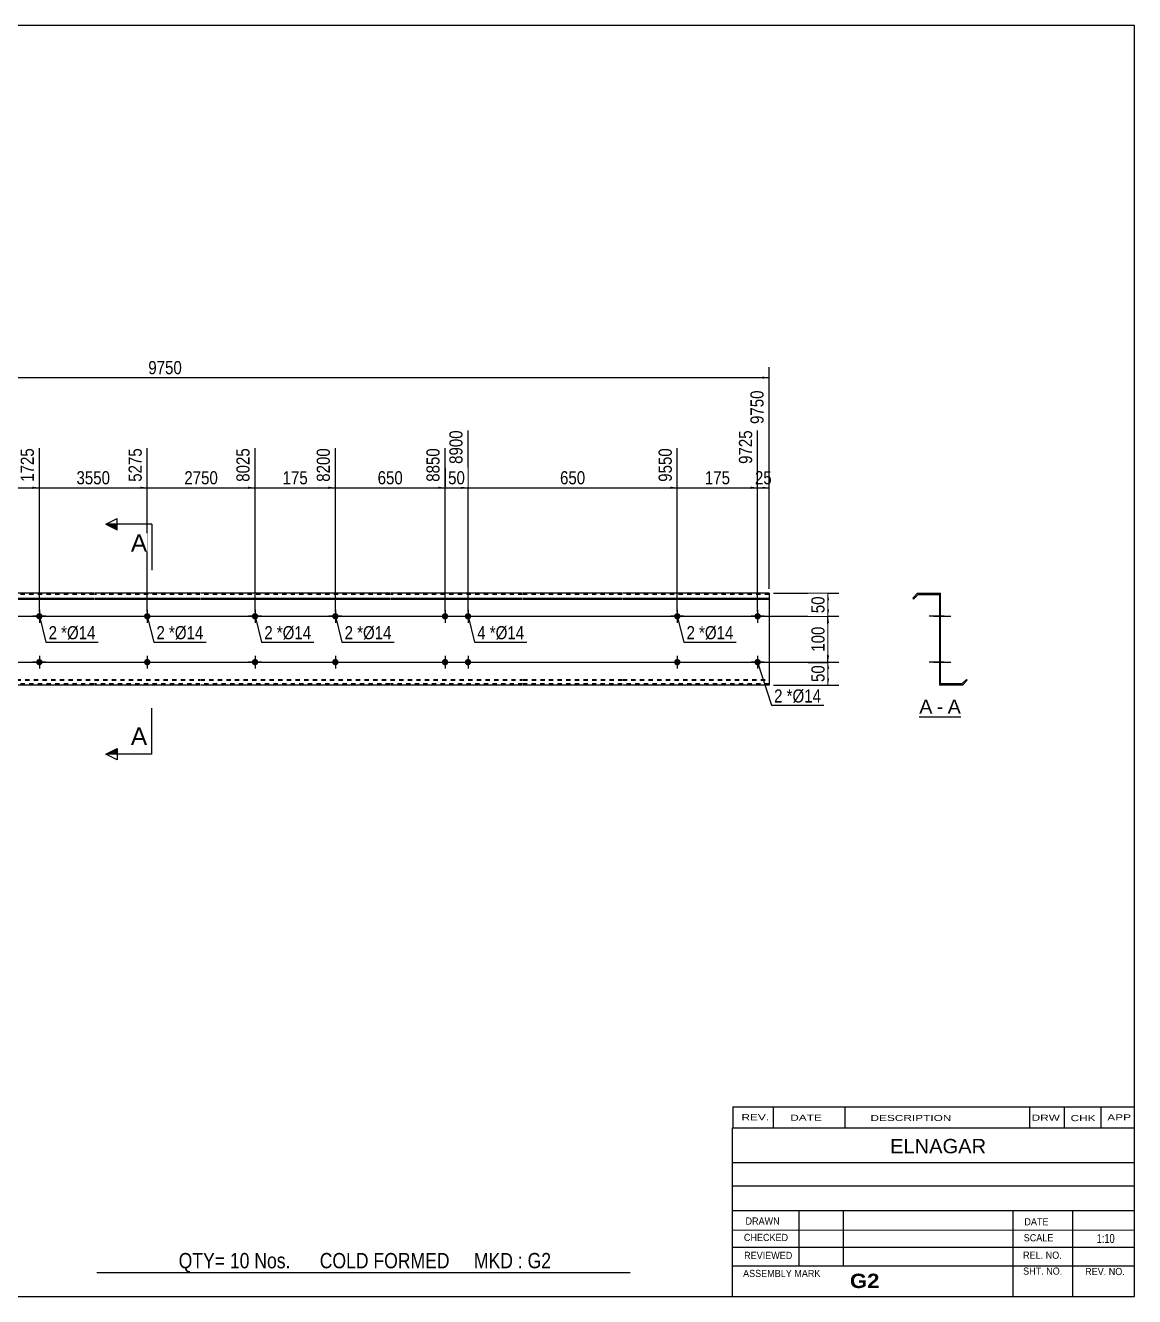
# Model space of a CAD drawing. Header units: millimetres. Extents: x -60 to 343, y -143 to 134.
# Drawn here: x 101.2 to 342.8, y -143.2 to 133.8 of the extents above; entities that cross this region are included whole.
import ezdxf

# ---------------------------------------------------------------- set-up
doc = ezdxf.new("R2010")
doc.units = ezdxf.units.MM
doc.linetypes.add('DXK_LINE_DOT1', pattern=[1.8814, 0.9407, -0.9407])
doc.styles.add('Arial', font='ARIAL.TTF', dxfattribs={"height": 0.2})
doc.styles.add('Arial Bold', font='ARIALBD.TTF', dxfattribs={"height": 0.2})
doc.styles.add('Arial Narrow', font='ARIALN.TTF', dxfattribs={"height": 0.2})

# ---------------------------------------------------------------- blocks, each defined once
blk = doc.blocks.new('Unknown-629087446-1822')
at = {"color": 5, "linetype": 'Continuous'}
for p, q in [((342.8, 133.75), (-57.2, 133.75)), ((-57.2, 133.75), (-57.2, -143.25)), ((342.8, -143.25), (342.8, 133.75)), ((-57.2, -143.25), (342.8, -143.25))]:
    blk.add_line(p, q, dxfattribs=at)
at = {"color": 174, "linetype": 'Continuous', "style": 'Arial'}
blk.add_text('Tekla structures', height=1.9102, rotation=90, dxfattribs=at).set_placement((-57.7, -142.75))
blk = doc.blocks.new('Unknown-629087446-12 - 1239')
at = {"color": 7, "linetype": 'Continuous'}
blk.add_line((295.9, -16.95), (304.93, -16.95), dxfattribs=at)
at = {"color": 0, "linetype": 'Continuous'}
blk.add_wipeout([(298.74, -16.2), (298.74, -13), (295.9, -13), (295.9, -16.2)], dxfattribs=at)
blk.add_wipeout([(301.13, -16.2), (301.13, -13), (299.7, -13), (299.7, -16.2)], dxfattribs=at)
at = {"color": 96, "linetype": 'Continuous', "style": 'Arial'}
blk.add_text('A', height=3.06, dxfattribs=at).set_placement((295.9, -16.2))
at = {"color": 0, "linetype": 'Continuous'}
blk.add_wipeout([(304.93, -16.2), (304.93, -13), (302.09, -13), (302.09, -16.2)], dxfattribs=at)
at = {"color": 96, "linetype": 'Continuous', "style": 'Arial'}
for s, p in [('A', (302.09, -16.2)), ('-', (299.7, -16.2))]:
    blk.add_text(s, height=3.06, dxfattribs=at).set_placement(p)
blk = doc.blocks.new('Part-629087446-1218 - 1203')
at = {"color": 2, "linetype": 'Continuous'}
for p, q in [((0, 10), (0, -10)), ((31.9, 10), (0, 10)), ((0, 8.94), (31.9, 8.94)), ((0, 8.76), (31.9, 8.76)), ((74.69, 10), (32, 10)), ((32, 8.94), (74.69, 8.94)), ((32, 8.76), (74.69, 8.76)), ((116.09, 10), (74.79, 10)), ((74.79, 8.94), (116.09, 8.94)), ((74.79, 8.76), (116.09, 8.76)), ((139.19, 10), (116.19, 10)), ((116.19, 8.94), (139.19, 8.94)), ((116.19, 8.76), (139.19, 8.76)), ((180.58, 10), (139.29, 10)), ((139.29, 8.94), (180.58, 8.94)), ((139.29, 8.76), (180.58, 8.76)), ((209.48, 10), (180.68, 10)), ((180.68, 8.94), (209.48, 8.94)), ((180.68, 8.76), (209.48, 8.76)), ((231.18, 10), (209.58, 10)), ((209.58, 8.94), (231.18, 8.94)), ((209.58, 8.76), (231.18, 8.76)), ((263.17, 10), (231.28, 10)), ((231.28, 8.94), (263.17, 8.94)), ((231.28, 8.76), (263.17, 8.76)), ((263.17, 10), (263.17, -10)), ((31.9, -10), (0, -10)), ((74.69, -10), (32, -10)), ((116.09, -10), (74.79, -10)), ((139.19, -10), (116.19, -10)), ((180.58, -10), (139.29, -10)), ((209.48, -10), (180.68, -10)), ((231.18, -10), (209.58, -10)), ((263.17, -10), (231.28, -10))]:
    blk.add_line(p, q, dxfattribs=at)
at = {"color": 7, "linetype": 'DXK_LINE_DOT1'}
for p, q in [((31.9, 9.75), (0, 9.75)), ((74.69, 9.75), (32, 9.75)), ((116.09, 9.75), (74.79, 9.75)), ((139.19, 9.75), (116.19, 9.75)), ((180.58, 9.75), (139.29, 9.75)), ((209.48, 9.75), (180.68, 9.75)), ((231.18, 9.75), (209.58, 9.75)), ((263.17, 9.75), (231.28, 9.75)), ((0, -8.76), (31.9, -8.76)), ((0, -8.94), (31.9, -8.94)), ((31.9, -9.75), (0, -9.75)), ((32, -8.76), (74.69, -8.76)), ((32, -8.94), (74.69, -8.94)), ((74.69, -9.75), (32, -9.75)), ((74.79, -8.76), (116.09, -8.76)), ((74.79, -8.94), (116.09, -8.94)), ((116.09, -9.75), (74.79, -9.75)), ((116.19, -8.76), (139.19, -8.76)), ((116.19, -8.94), (139.19, -8.94)), ((139.19, -9.75), (116.19, -9.75)), ((139.29, -8.76), (180.58, -8.76)), ((139.29, -8.94), (180.58, -8.94)), ((180.58, -9.75), (139.29, -9.75)), ((180.68, -8.76), (209.48, -8.76)), ((180.68, -8.94), (209.48, -8.94)), ((209.48, -9.75), (180.68, -9.75)), ((209.58, -8.76), (231.18, -8.76)), ((209.58, -8.94), (231.18, -8.94)), ((231.18, -9.75), (209.58, -9.75)), ((231.28, -8.76), (263.17, -8.76)), ((231.28, -8.94), (263.17, -8.94)), ((263.17, -9.75), (231.28, -9.75))]:
    blk.add_line(p, q, dxfattribs=at)
blk = doc.blocks.new('Bolt-629087446-1225 - 1203')
at = {"linetype": 'Continuous'}
for points in [[(104.89, 5, -1), (103.49, 5, -1)], [(104.89, -5, -1), (103.49, -5, -1)]]:
    blk.add_hatch(color=3, dxfattribs=at).paths.add_polyline_path(points)
at = {"color": 3, "linetype": 'Continuous'}
for p, q in [((104.19, 6.4), (104.19, 3.6)), ((105.59, 5), (102.79, 5)), ((105.59, -5), (102.79, -5)), ((104.19, -3.6), (104.19, -6.4))]:
    blk.add_line(p, q, dxfattribs=at)
blk = doc.blocks.new('Bolt-629087446-1226 - 1203')
at = {"linetype": 'Continuous'}
for points in [[(193.28, 5, -1), (191.88, 5, -1)], [(198.28, 5, -1), (196.88, 5, -1)], [(193.28, -5, -1), (191.88, -5, -1)], [(198.28, -5, -1), (196.88, -5, -1)]]:
    blk.add_hatch(color=3, dxfattribs=at).paths.add_polyline_path(points)
at = {"color": 3, "linetype": 'Continuous'}
for p, q in [((192.58, 6.4), (192.58, 3.6)), ((197.58, 6.4), (197.58, 3.6)), ((191.18, 5), (193.98, 5)), ((196.18, 5), (198.98, 5)), ((191.18, -5), (193.98, -5)), ((192.58, -3.6), (192.58, -6.4)), ((196.18, -5), (198.98, -5)), ((197.58, -3.6), (197.58, -6.4))]:
    blk.add_line(p, q, dxfattribs=at)
blk = doc.blocks.new('Bolt-629087446-1227 - 1203')
at = {"linetype": 'Continuous'}
blk.add_hatch(color=3, dxfattribs=at).paths.add_polyline_path([(169.38, -5, -1), (167.98, -5, -1)])
at = {"color": 3, "linetype": 'Continuous'}
for p, q in [((167.28, -5), (170.08, -5)), ((168.68, -3.6), (168.68, -6.4))]:
    blk.add_line(p, q, dxfattribs=at)
blk = doc.blocks.new('Bolt-629087446-1228 - 1203')
at = {"linetype": 'Continuous'}
blk.add_hatch(color=3, dxfattribs=at).paths.add_polyline_path([(243.87, -5, -1), (242.47, -5, -1)])
at = {"color": 3, "linetype": 'Continuous'}
for p, q in [((241.77, -5), (244.57, -5)), ((243.17, -3.6), (243.17, -6.4))]:
    blk.add_line(p, q, dxfattribs=at)
blk = doc.blocks.new('Bolt-629087446-1229 - 1203')
at = {"linetype": 'Continuous'}
blk.add_hatch(color=3, dxfattribs=at).paths.add_polyline_path([(243.87, 5, -1), (242.47, 5, -1)])
at = {"color": 3, "linetype": 'Continuous'}
for p, q in [((243.17, 6.4), (243.17, 3.6)), ((244.57, 5), (241.77, 5))]:
    blk.add_line(p, q, dxfattribs=at)
blk = doc.blocks.new('Bolt-629087446-1230 - 1203')
at = {"linetype": 'Continuous'}
blk.add_hatch(color=3, dxfattribs=at).paths.add_polyline_path([(169.38, 5, -1), (167.98, 5, -1)])
at = {"color": 3, "linetype": 'Continuous'}
for p, q in [((168.68, 6.4), (168.68, 3.6)), ((170.08, 5), (167.28, 5))]:
    blk.add_line(p, q, dxfattribs=at)
blk = doc.blocks.new('Bolt-629087446-1231 - 1203')
at = {"linetype": 'Continuous'}
for points in [[(151.88, 5, -1), (150.48, 5, -1)], [(151.88, -5, -1), (150.48, -5, -1)]]:
    blk.add_hatch(color=3, dxfattribs=at).paths.add_polyline_path(points)
at = {"color": 3, "linetype": 'Continuous'}
for p, q in [((151.18, 6.4), (151.18, 3.6)), ((152.58, 5), (149.78, 5)), ((152.58, -5), (149.78, -5)), ((151.18, -3.6), (151.18, -6.4))]:
    blk.add_line(p, q, dxfattribs=at)
blk = doc.blocks.new('Bolt-629087446-1232 - 1203')
at = {"linetype": 'Continuous'}
for points in [[(261.37, 5, -1), (259.97, 5, -1)], [(261.37, -5, -1), (259.97, -5, -1)]]:
    blk.add_hatch(color=3, dxfattribs=at).paths.add_polyline_path(points)
at = {"color": 3, "linetype": 'Continuous'}
for p, q in [((260.67, 6.4), (260.67, 3.6)), ((262.07, 5), (259.27, 5)), ((262.07, -5), (259.27, -5)), ((260.67, -3.6), (260.67, -6.4))]:
    blk.add_line(p, q, dxfattribs=at)
blk = doc.blocks.new('Bolt-629087446-1233 - 1203')
at = {"linetype": 'Continuous'}
for points in [[(128.39, 5, -1), (126.99, 5, -1)], [(128.39, -5, -1), (126.99, -5, -1)]]:
    blk.add_hatch(color=3, dxfattribs=at).paths.add_polyline_path(points)
at = {"color": 3, "linetype": 'Continuous'}
for p, q in [((127.69, 6.4), (127.69, 3.6)), ((126.29, 5), (129.09, 5)), ((126.29, -5), (129.09, -5)), ((127.69, -3.6), (127.69, -6.4))]:
    blk.add_line(p, q, dxfattribs=at)
blk = doc.blocks.new('Part-629087446-1241 - 1239')
at = {"color": 2, "linetype": 'Continuous'}
for p, q in [((295.54, 10), (294.48, 8.94)), ((294.48, 8.94), (294.66, 8.76)), ((294.66, 8.76), (295.64, 9.75)), ((295.54, 10), (300.54, 10)), ((295.64, 9.75), (300.29, 9.75)), ((300.29, 9.75), (300.29, -10)), ((300.54, -9.75), (300.54, 10)), ((305.29, -10), (300.29, -10)), ((305.19, -9.75), (300.54, -9.75)), ((306.17, -8.76), (305.19, -9.75)), ((305.29, -10), (306.35, -8.94)), ((306.35, -8.94), (306.17, -8.76))]:
    blk.add_line(p, q, dxfattribs=at)
blk = doc.blocks.new('Bolt-629087446-1242 - 1239')
at = {"linetype": 'Continuous'}
for points in [[(300.54, 4.3), (300.54, 5.7), (300.29, 5.7), (300.29, 4.3)], [(300.54, 4.3), (300.54, 5.7), (300.29, 5.7), (300.29, 4.3)], [(300.54, -5.7), (300.54, -4.3), (300.29, -4.3), (300.29, -5.7)], [(300.54, -5.7), (300.54, -4.3), (300.29, -4.3), (300.29, -5.7)]]:
    blk.add_hatch(color=3, dxfattribs=at).paths.add_polyline_path(points)
at = {"color": 3, "linetype": 'Continuous'}
for p, q in [((300.29, 5.7), (300.54, 5.7)), ((300.29, 5.7), (300.54, 5.7)), ((298.99, 5), (302.79, 5)), ((298.99, 5), (302.79, 5)), ((300.29, 4.3), (300.54, 4.3)), ((300.29, 4.3), (300.54, 4.3)), ((298.99, -5), (302.79, -5)), ((298.99, -5), (302.79, -5)), ((300.29, -4.3), (300.54, -4.3)), ((300.29, -4.3), (300.54, -4.3)), ((300.29, -5.7), (300.54, -5.7)), ((300.29, -5.7), (300.54, -5.7))]:
    blk.add_line(p, q, dxfattribs=at)
blk = doc.blocks.new('Bolt-629087446-1243 - 1239')
at = {"linetype": 'Continuous'}
blk.add_hatch(color=3, dxfattribs=at).paths.add_polyline_path([(300.54, 4.3), (300.54, 5.7), (300.29, 5.7), (300.29, 4.3)])
at = {"color": 3, "linetype": 'Continuous'}
for p, q in [((300.54, 5.7), (300.29, 5.7)), ((301.34, 5), (298.04, 5)), ((300.54, 4.3), (300.29, 4.3))]:
    blk.add_line(p, q, dxfattribs=at)
blk = doc.blocks.new('Bolt-629087446-1244 - 1239')
at = {"linetype": 'Continuous'}
blk.add_hatch(color=3, dxfattribs=at).paths.add_polyline_path([(300.54, 4.3), (300.54, 5.7), (300.29, 5.7), (300.29, 4.3)])
at = {"color": 3, "linetype": 'Continuous'}
for p, q in [((300.54, 5.7), (300.29, 5.7)), ((301.34, 5), (298.04, 5)), ((300.54, 4.3), (300.29, 4.3))]:
    blk.add_line(p, q, dxfattribs=at)
blk = doc.blocks.new('Bolt-629087446-1245 - 1239')
at = {"linetype": 'Continuous'}
blk.add_hatch(color=3, dxfattribs=at).paths.add_polyline_path([(300.54, -5.7), (300.54, -4.3), (300.29, -4.3), (300.29, -5.7)])
at = {"color": 3, "linetype": 'Continuous'}
for p, q in [((299.37, -5), (302.67, -5)), ((300.29, -4.3), (300.54, -4.3)), ((300.29, -5.7), (300.54, -5.7))]:
    blk.add_line(p, q, dxfattribs=at)
blk = doc.blocks.new('Bolt-629087446-1246 - 1239')
at = {"linetype": 'Continuous'}
blk.add_hatch(color=3, dxfattribs=at).paths.add_polyline_path([(300.54, -5.7), (300.54, -4.3), (300.29, -4.3), (300.29, -5.7)])
at = {"color": 3, "linetype": 'Continuous'}
for p, q in [((299.37, -5), (302.67, -5)), ((300.29, -4.3), (300.54, -4.3)), ((300.29, -5.7), (300.54, -5.7))]:
    blk.add_line(p, q, dxfattribs=at)
blk = doc.blocks.new('Bolt-629087446-1247 - 1239')
at = {"linetype": 'Continuous'}
for points in [[(300.54, 4.3), (300.54, 5.7), (300.29, 5.7), (300.29, 4.3)], [(300.54, -5.7), (300.54, -4.3), (300.29, -4.3), (300.29, -5.7)]]:
    blk.add_hatch(color=3, dxfattribs=at).paths.add_polyline_path(points)
at = {"color": 3, "linetype": 'Continuous'}
for p, q in [((300.54, 5.7), (300.29, 5.7)), ((301.34, 5), (298.04, 5)), ((300.54, 4.3), (300.29, 4.3)), ((301.34, -5), (298.04, -5)), ((300.54, -4.3), (300.29, -4.3)), ((300.54, -5.7), (300.29, -5.7))]:
    blk.add_line(p, q, dxfattribs=at)
blk = doc.blocks.new('Bolt-629087446-1248 - 1239')
at = {"linetype": 'Continuous'}
for points in [[(300.54, 4.3), (300.54, 5.7), (300.29, 5.7), (300.29, 4.3)], [(300.54, -5.7), (300.54, -4.3), (300.29, -4.3), (300.29, -5.7)]]:
    blk.add_hatch(color=3, dxfattribs=at).paths.add_polyline_path(points)
at = {"color": 3, "linetype": 'Continuous'}
for p, q in [((300.54, 5.7), (300.29, 5.7)), ((301.34, 5), (298.04, 5)), ((300.54, 4.3), (300.29, 4.3)), ((301.34, -5), (298.04, -5)), ((300.54, -4.3), (300.29, -4.3)), ((300.54, -5.7), (300.29, -5.7))]:
    blk.add_line(p, q, dxfattribs=at)
blk = doc.blocks.new('Bolt-629087446-1249 - 1239')
at = {"linetype": 'Continuous'}
for points in [[(300.54, 4.3), (300.54, 5.7), (300.29, 5.7), (300.29, 4.3)], [(300.54, 4.3), (300.54, 5.7), (300.29, 5.7), (300.29, 4.3)], [(300.54, -5.7), (300.54, -4.3), (300.29, -4.3), (300.29, -5.7)], [(300.54, -5.7), (300.54, -4.3), (300.29, -4.3), (300.29, -5.7)]]:
    blk.add_hatch(color=3, dxfattribs=at).paths.add_polyline_path(points)
at = {"color": 3, "linetype": 'Continuous'}
for p, q in [((300.29, 5.7), (300.54, 5.7)), ((300.29, 5.7), (300.54, 5.7)), ((298.99, 5), (302.79, 5)), ((298.99, 5), (302.79, 5)), ((300.29, 4.3), (300.54, 4.3)), ((300.29, 4.3), (300.54, 4.3)), ((298.99, -5), (302.79, -5)), ((298.99, -5), (302.79, -5)), ((300.29, -4.3), (300.54, -4.3)), ((300.29, -4.3), (300.54, -4.3)), ((300.29, -5.7), (300.54, -5.7)), ((300.29, -5.7), (300.54, -5.7))]:
    blk.add_line(p, q, dxfattribs=at)
blk = doc.blocks.new('Bolt-629087446-1250 - 1239')
at = {"linetype": 'Continuous'}
blk.add_hatch(color=3, dxfattribs=at).paths.add_polyline_path([(300.54, -5.7), (300.54, -4.3), (300.29, -4.3), (300.29, -5.7)])
at = {"color": 3, "linetype": 'Continuous'}
for p, q in [((299.34, -5), (302.64, -5)), ((300.29, -4.3), (300.54, -4.3)), ((300.29, -5.7), (300.54, -5.7))]:
    blk.add_line(p, q, dxfattribs=at)
blk = doc.blocks.new('Bolt-629087446-1251 - 1239')
at = {"linetype": 'Continuous'}
blk.add_hatch(color=3, dxfattribs=at).paths.add_polyline_path([(300.54, -5.7), (300.54, -4.3), (300.29, -4.3), (300.29, -5.7)])
at = {"color": 3, "linetype": 'Continuous'}
for p, q in [((299.34, -5), (302.64, -5)), ((300.29, -4.3), (300.54, -4.3)), ((300.29, -5.7), (300.54, -5.7))]:
    blk.add_line(p, q, dxfattribs=at)
blk = doc.blocks.new('Bolt-629087446-1252 - 1239')
at = {"linetype": 'Continuous'}
blk.add_hatch(color=3, dxfattribs=at).paths.add_polyline_path([(300.54, 4.3), (300.54, 5.7), (300.29, 5.7), (300.29, 4.3)])
at = {"color": 3, "linetype": 'Continuous'}
for p, q in [((300.54, 5.7), (300.29, 5.7)), ((301.34, 5), (298.04, 5)), ((300.54, 4.3), (300.29, 4.3))]:
    blk.add_line(p, q, dxfattribs=at)
blk = doc.blocks.new('Bolt-629087446-1253 - 1239')
at = {"linetype": 'Continuous'}
blk.add_hatch(color=3, dxfattribs=at).paths.add_polyline_path([(300.54, 4.3), (300.54, 5.7), (300.29, 5.7), (300.29, 4.3)])
at = {"color": 3, "linetype": 'Continuous'}
for p, q in [((300.54, 5.7), (300.29, 5.7)), ((301.34, 5), (298.04, 5)), ((300.54, 4.3), (300.29, 4.3))]:
    blk.add_line(p, q, dxfattribs=at)
blk = doc.blocks.new('Bolt-629087446-1254 - 1239')
at = {"linetype": 'Continuous'}
for points in [[(300.54, 4.3), (300.54, 5.7), (300.29, 5.7), (300.29, 4.3)], [(300.54, -5.7), (300.54, -4.3), (300.29, -4.3), (300.29, -5.7)]]:
    blk.add_hatch(color=3, dxfattribs=at).paths.add_polyline_path(points)
at = {"color": 3, "linetype": 'Continuous'}
for p, q in [((300.54, 5.7), (300.29, 5.7)), ((301.34, 5), (298.04, 5)), ((300.54, 4.3), (300.29, 4.3)), ((301.34, -5), (298.04, -5)), ((300.54, -4.3), (300.29, -4.3)), ((300.54, -5.7), (300.29, -5.7))]:
    blk.add_line(p, q, dxfattribs=at)
blk = doc.blocks.new('Bolt-629087446-1255 - 1239')
at = {"linetype": 'Continuous'}
for points in [[(300.54, 4.3), (300.54, 5.7), (300.29, 5.7), (300.29, 4.3)], [(300.54, -5.7), (300.54, -4.3), (300.29, -4.3), (300.29, -5.7)]]:
    blk.add_hatch(color=3, dxfattribs=at).paths.add_polyline_path(points)
at = {"color": 3, "linetype": 'Continuous'}
for p, q in [((300.54, 5.7), (300.29, 5.7)), ((301.34, 5), (298.04, 5)), ((300.54, 4.3), (300.29, 4.3)), ((301.34, -5), (298.04, -5)), ((300.54, -4.3), (300.29, -4.3)), ((300.54, -5.7), (300.29, -5.7))]:
    blk.add_line(p, q, dxfattribs=at)
blk = doc.blocks.new('Bolt-629087446-1256 - 1239')
at = {"linetype": 'Continuous'}
for points in [[(300.54, 4.3), (300.54, 5.7), (300.29, 5.7), (300.29, 4.3)], [(300.54, -5.7), (300.54, -4.3), (300.29, -4.3), (300.29, -5.7)]]:
    blk.add_hatch(color=3, dxfattribs=at).paths.add_polyline_path(points)
at = {"color": 3, "linetype": 'Continuous'}
for p, q in [((300.29, 5.7), (300.54, 5.7)), ((300.29, 5), (302.54, 5)), ((300.29, 4.3), (300.54, 4.3)), ((300.29, -4.3), (300.54, -4.3)), ((300.29, -5), (302.54, -5)), ((300.29, -5.7), (300.54, -5.7))]:
    blk.add_line(p, q, dxfattribs=at)
blk = doc.blocks.new('StraightDimension-629087446-1279 - 1203')
at = {"linetype": 'Continuous'}
blk.add_hatch(color=7, dxfattribs=at).paths.add_polyline_path([(167.18, 33.25), (168.68, 33), (167.18, 32.75)])
at = {"color": 7, "linetype": 'Continuous'}
for p, q in [((151.18, 6), (151.18, 41.61)), ((168.68, 6), (168.68, 41.61)), ((151.18, 33), (168.68, 33))]:
    blk.add_line(p, q, dxfattribs=at)
at = {"color": 0}
blk.add_wipeout([(163.28, 33.15), (163.28, 37.35), (156.59, 37.35), (156.59, 33.15)], dxfattribs=at)
at = {"color": 0, "linetype": 'Continuous'}
blk.add_wipeout([(168.08, 42.21), (163.88, 42.21), (163.88, 33.7), (168.08, 33.7)], dxfattribs=at)
at = {"color": 3, "linetype": 'Continuous', "style": 'Arial Narrow'}
blk.add_text('8200', height=2.863, rotation=90.0002, dxfattribs=at).set_placement((167.48, 34.3))
at = {"color": 3, "style": 'Arial Narrow'}
blk.add_text('175', height=2.863, dxfattribs=at).set_placement((157.19, 33.75))
blk = doc.blocks.new('StraightDimension-629087446-1282 - 1203')
at = {"linetype": 'Continuous'}
blk.add_hatch(color=7, dxfattribs=at).paths.add_polyline_path([(102.69, 33.25), (104.19, 33), (102.69, 32.75)])
at = {"color": 7, "linetype": 'Continuous'}
for p, q in [((86.69, 6), (86.69, 41.61)), ((104.19, 6), (104.19, 41.61)), ((86.69, 33), (104.19, 33))]:
    blk.add_line(p, q, dxfattribs=at)
at = {"color": 0}
blk.add_wipeout([(98.78, 33.15), (98.78, 37.35), (92.1, 37.35), (92.1, 33.15)], dxfattribs=at)
at = {"color": 0, "linetype": 'Continuous'}
blk.add_wipeout([(103.59, 42.21), (99.39, 42.21), (99.39, 33.7), (103.59, 33.7)], dxfattribs=at)
at = {"color": 3, "linetype": 'Continuous', "style": 'Arial Narrow'}
blk.add_text('1725', height=2.863, rotation=90.0002, dxfattribs=at).set_placement((102.99, 34.3))
at = {"color": 3, "style": 'Arial Narrow'}
blk.add_text('175', height=2.863, dxfattribs=at).set_placement((92.7, 33.75))
blk = doc.blocks.new('StraightDimension-629087446-1280 - 1203')
at = {"linetype": 'Continuous'}
blk.add_hatch(color=7, dxfattribs=at).paths.add_polyline_path([(149.68, 33.25), (151.18, 33), (149.68, 32.75)])
at = {"color": 7, "linetype": 'Continuous'}
for p, q in [((127.69, 6), (127.69, 41.61)), ((151.18, 6), (151.18, 41.61)), ((127.69, 33), (151.18, 33))]:
    blk.add_line(p, q, dxfattribs=at)
at = {"color": 0, "linetype": 'Continuous'}
blk.add_wipeout([(150.58, 42.21), (146.38, 42.21), (146.38, 33.7), (150.58, 33.7)], dxfattribs=at)
at = {"color": 0}
blk.add_wipeout([(143.69, 33.15), (143.69, 37.35), (135.18, 37.35), (135.18, 33.15)], dxfattribs=at)
at = {"color": 3, "linetype": 'Continuous', "style": 'Arial Narrow'}
blk.add_text('8025', height=2.863, rotation=90.0002, dxfattribs=at).set_placement((149.98, 34.3))
at = {"color": 3, "style": 'Arial Narrow'}
blk.add_text('2750', height=2.863, dxfattribs=at).set_placement((135.78, 33.75))
blk = doc.blocks.new('StraightDimension-629087446-1341 - 1203')
at = {"linetype": 'Continuous'}
for points in [[(275.75, -6.5), (276, -5), (276.25, -6.5)], [(276.25, -8.5), (276, -10), (275.75, -8.5)]]:
    blk.add_hatch(color=7, dxfattribs=at).paths.add_polyline_path(points)
at = {"color": 7, "linetype": 'Continuous'}
for p, q in [((21, -5), (278.4, -5)), ((276, -10), (276, -5)), ((264.17, -10), (278.4, -10))]:
    blk.add_line(p, q, dxfattribs=at)
at = {"color": 0}
blk.add_wipeout([(275.85, -5.07), (271.65, -5.07), (271.65, -9.93), (275.85, -9.93)], dxfattribs=at)
at = {"color": 3, "style": 'Arial Narrow'}
blk.add_text('50', height=2.863, rotation=90.0002, dxfattribs=at).set_placement((275.25, -9.33))
blk = doc.blocks.new('StraightDimension-629087446-1281 - 1203')
at = {"linetype": 'Continuous'}
blk.add_hatch(color=7, dxfattribs=at).paths.add_polyline_path([(126.19, 33.25), (127.69, 33), (126.19, 32.75)])
at = {"color": 7, "linetype": 'Continuous'}
for p, q in [((104.19, 6), (104.19, 41.61)), ((127.69, 6), (127.69, 41.61)), ((104.19, 33), (127.69, 33))]:
    blk.add_line(p, q, dxfattribs=at)
at = {"color": 0, "linetype": 'Continuous'}
blk.add_wipeout([(127.09, 42.21), (122.89, 42.21), (122.89, 33.7), (127.09, 33.7)], dxfattribs=at)
at = {"color": 0}
blk.add_wipeout([(120.2, 33.15), (120.2, 37.35), (111.68, 37.35), (111.68, 33.15)], dxfattribs=at)
at = {"color": 3, "linetype": 'Continuous', "style": 'Arial Narrow'}
blk.add_text('5275', height=2.863, rotation=90.0002, dxfattribs=at).set_placement((126.49, 34.3))
at = {"color": 3, "style": 'Arial Narrow'}
blk.add_text('3550', height=2.863, dxfattribs=at).set_placement((112.28, 33.75))
blk = doc.blocks.new('StraightDimension-629087446-1274 - 1203')
at = {"linetype": 'Continuous'}
blk.add_hatch(color=7, dxfattribs=at).paths.add_polyline_path([(261.67, 33.25), (263.17, 33), (261.67, 32.75)])
at = {"color": 7, "linetype": 'Continuous'}
for p, q in [((263.17, 11), (263.17, 54.21)), ((260.67, 6), (260.67, 45.51)), ((260.67, 33), (263.17, 33))]:
    blk.add_line(p, q, dxfattribs=at)
at = {"color": 0, "linetype": 'Continuous'}
blk.add_wipeout([(262.57, 54.81), (258.37, 54.81), (258.37, 46.3), (262.57, 46.3)], dxfattribs=at)
at = {"color": 0}
blk.add_wipeout([(264.35, 33.15), (264.35, 37.35), (259.49, 37.35), (259.49, 33.15)], dxfattribs=at)
at = {"color": 3, "linetype": 'Continuous', "style": 'Arial Narrow'}
blk.add_text('9750', height=2.863, rotation=90.0002, dxfattribs=at).set_placement((261.97, 46.9))
at = {"color": 3, "style": 'Arial Narrow'}
blk.add_text('25', height=2.863, dxfattribs=at).set_placement((260.09, 33.75))
blk = doc.blocks.new('StraightDimension-629087446-1340 - 1203')
at = {"linetype": 'Continuous'}
for points in [[(275.75, 3.5), (276, 5), (276.25, 3.5)], [(276.25, -3.5), (276, -5), (275.75, -3.5)]]:
    blk.add_hatch(color=7, dxfattribs=at).paths.add_polyline_path(points)
at = {"color": 7, "linetype": 'Continuous'}
for p, q in [((21, 5), (278.4, 5)), ((276, -5), (276, 5)), ((21, -5), (278.4, -5))]:
    blk.add_line(p, q, dxfattribs=at)
at = {"color": 0}
blk.add_wipeout([(275.85, 3.34), (271.65, 3.34), (271.65, -3.34), (275.85, -3.34)], dxfattribs=at)
at = {"color": 3, "style": 'Arial Narrow'}
blk.add_text('100', height=2.863, rotation=90.0002, dxfattribs=at).set_placement((275.25, -2.74))
blk = doc.blocks.new('StraightDimension-629087446-1275 - 1203')
at = {"linetype": 'Continuous'}
blk.add_hatch(color=7, dxfattribs=at).paths.add_polyline_path([(259.17, 33.25), (260.67, 33), (259.17, 32.75)])
at = {"color": 7, "linetype": 'Continuous'}
for p, q in [((260.67, 6), (260.67, 45.51)), ((243.17, 6), (243.17, 41.61)), ((243.17, 33), (260.67, 33))]:
    blk.add_line(p, q, dxfattribs=at)
at = {"color": 0}
blk.add_wipeout([(255.26, 33.15), (255.26, 37.35), (248.58, 37.35), (248.58, 33.15)], dxfattribs=at)
at = {"color": 0, "linetype": 'Continuous'}
blk.add_wipeout([(260.07, 46.11), (255.87, 46.11), (255.87, 37.6), (260.07, 37.6)], dxfattribs=at)
at = {"color": 3, "linetype": 'Continuous', "style": 'Arial Narrow'}
blk.add_text('9725', height=2.863, rotation=90.0002, dxfattribs=at).set_placement((259.47, 38.2))
at = {"color": 3, "style": 'Arial Narrow'}
blk.add_text('175', height=2.863, dxfattribs=at).set_placement((249.18, 33.75))
blk = doc.blocks.new('StraightDimension-629087446-1339 - 1203')
at = {"linetype": 'Continuous'}
for points in [[(275.75, 8.5), (276, 10), (276.25, 8.5)], [(276.25, 6.5), (276, 5), (275.75, 6.5)]]:
    blk.add_hatch(color=7, dxfattribs=at).paths.add_polyline_path(points)
at = {"color": 7, "linetype": 'Continuous'}
for p, q in [((264.17, 10), (278.4, 10)), ((276, 5), (276, 10)), ((21, 5), (278.4, 5))]:
    blk.add_line(p, q, dxfattribs=at)
at = {"color": 0}
blk.add_wipeout([(275.85, 9.93), (271.65, 9.93), (271.65, 5.07), (275.85, 5.07)], dxfattribs=at)
at = {"color": 3, "style": 'Arial Narrow'}
blk.add_text('50', height=2.863, rotation=90.0002, dxfattribs=at).set_placement((275.25, 5.67))
blk = doc.blocks.new('StraightDimension-629087446-1276 - 1203')
at = {"linetype": 'Continuous'}
blk.add_hatch(color=7, dxfattribs=at).paths.add_polyline_path([(241.67, 33.25), (243.17, 33), (241.67, 32.75)])
at = {"color": 7, "linetype": 'Continuous'}
for p, q in [((197.58, 6), (197.58, 45.51)), ((243.17, 6), (243.17, 41.61)), ((197.58, 33), (243.17, 33))]:
    blk.add_line(p, q, dxfattribs=at)
at = {"color": 0, "linetype": 'Continuous'}
blk.add_wipeout([(242.57, 42.21), (238.37, 42.21), (238.37, 33.7), (242.57, 33.7)], dxfattribs=at)
at = {"color": 0}
blk.add_wipeout([(223.72, 33.15), (223.72, 37.35), (217.03, 37.35), (217.03, 33.15)], dxfattribs=at)
at = {"color": 3, "linetype": 'Continuous', "style": 'Arial Narrow'}
blk.add_text('9550', height=2.863, rotation=90.0002, dxfattribs=at).set_placement((241.97, 34.3))
at = {"color": 3, "style": 'Arial Narrow'}
blk.add_text('650', height=2.863, dxfattribs=at).set_placement((217.63, 33.75))
blk = doc.blocks.new('StraightDimension-629087446-1277 - 1203')
at = {"linetype": 'Continuous'}
blk.add_hatch(color=7, dxfattribs=at).paths.add_polyline_path([(196.08, 33.25), (197.58, 33), (196.08, 32.75)])
at = {"color": 7, "linetype": 'Continuous'}
for p, q in [((197.58, 6), (197.58, 45.51)), ((192.58, 6), (192.58, 41.61)), ((192.58, 33), (197.58, 33))]:
    blk.add_line(p, q, dxfattribs=at)
at = {"color": 0}
blk.add_wipeout([(197.51, 33.15), (197.51, 37.35), (192.65, 37.35), (192.65, 33.15)], dxfattribs=at)
at = {"color": 0, "linetype": 'Continuous'}
blk.add_wipeout([(196.98, 46.11), (192.78, 46.11), (192.78, 37.6), (196.98, 37.6)], dxfattribs=at)
at = {"color": 3, "linetype": 'Continuous', "style": 'Arial Narrow'}
blk.add_text('8900', height=2.863, rotation=90.0002, dxfattribs=at).set_placement((196.38, 38.2))
at = {"color": 3, "style": 'Arial Narrow'}
blk.add_text('50', height=2.863, dxfattribs=at).set_placement((193.25, 33.75))
blk = doc.blocks.new('StraightDimension-629087446-1278 - 1203')
at = {"linetype": 'Continuous'}
blk.add_hatch(color=7, dxfattribs=at).paths.add_polyline_path([(191.08, 33.25), (192.58, 33), (191.08, 32.75)])
at = {"color": 7, "linetype": 'Continuous'}
for p, q in [((168.68, 6), (168.68, 41.61)), ((192.58, 6), (192.58, 41.61)), ((168.68, 33), (192.58, 33))]:
    blk.add_line(p, q, dxfattribs=at)
at = {"color": 0, "linetype": 'Continuous'}
blk.add_wipeout([(191.98, 42.21), (187.78, 42.21), (187.78, 33.7), (191.98, 33.7)], dxfattribs=at)
at = {"color": 0}
blk.add_wipeout([(183.97, 33.15), (183.97, 37.35), (177.29, 37.35), (177.29, 33.15)], dxfattribs=at)
at = {"color": 3, "linetype": 'Continuous', "style": 'Arial Narrow'}
blk.add_text('8850', height=2.863, rotation=90.0002, dxfattribs=at).set_placement((191.38, 34.3))
at = {"color": 3, "style": 'Arial Narrow'}
blk.add_text('650', height=2.863, dxfattribs=at).set_placement((177.89, 33.75))
blk = doc.blocks.new('StraightDimension-629087446-1391 - 1203')
at = {"linetype": 'Continuous'}
for points in [[(1.5, 56.75), (0, 57), (1.5, 57.25)], [(261.67, 57.25), (263.17, 57), (261.67, 56.75)]]:
    blk.add_hatch(color=7, dxfattribs=at).paths.add_polyline_path(points)
at = {"color": 7, "linetype": 'Continuous'}
for p, q in [((0, 11), (0, 59.25)), ((263.17, 11), (263.17, 59.25)), ((0, 57), (263.17, 57))]:
    blk.add_line(p, q, dxfattribs=at)
at = {"color": 0}
blk.add_wipeout([(135.84, 57.15), (135.84, 61.35), (127.33, 61.35), (127.33, 57.15)], dxfattribs=at)
at = {"color": 3, "style": 'Arial Narrow'}
blk.add_text('9750', height=2.863, dxfattribs=at).set_placement((127.93, 57.75))
blk = doc.blocks.new('CBS_CALLOFF-629087446-1902')
at = {"color": 7, "linetype": 'Continuous'}
blk.add_line((116.68, -137.98), (232.91, -138), dxfattribs=at)
at = {"color": 3, "linetype": 'Continuous', "style": 'Arial Narrow'}
blk.add_text('QTY= 10 Nos.      COLD FORMED     MKD : G2', height=3.3405, dxfattribs=at).set_placement((134.54, -137.09))
blk = doc.blocks.new('CBS_NAME_BLOG-629087446-1903')
at = {"color": 7, "linetype": 'Continuous'}
for p, q in [((255.21, -106.5), (342.73, -106.5)), ((255.21, -143.21), (255.21, -106.5)), ((255.21, -114.04), (342.73, -114.04)), ((255.28, -119.09), (342.8, -119.09)), ((255.21, -124.46), (342.73, -124.46)), ((269.73, -136.57), (269.73, -124.47)), ((279.42, -136.54), (279.42, -124.47)), ((316.33, -143.21), (316.33, -124.48)), ((329.38, -143.21), (329.38, -124.47)), ((255.22, -128.76), (342.8, -128.74)), ((255.21, -132.51), (342.73, -132.51)), ((255.21, -136.55), (342.73, -136.55)), ((255.21, -143.25), (342.8, -143.25))]:
    blk.add_line(p, q, dxfattribs=at)
at = {"color": 3, "linetype": 'Continuous', "style": 'Arial'}
blk.add_text('ELNAGAR', height=3.133, dxfattribs=at).set_placement((289.53, -112.03))
at = {"color": 3, "linetype": 'Continuous'}
for s, height, style, width, p in [('DRAWN', 1.566, 'Arial', 0.9, (258.04, -127.57)), ('DATE', 1.566, 'Arial', 0.9, (318.8, -127.73)), ('CHECKED', 1.566, 'Arial', 0.9, (257.69, -131.14)), ('SCALE', 1.566, 'Arial', 0.9, (318.65, -131.21)), ('1:10', 1.957, 'Arial Narrow', 0.9, (334.54, -131.57)), ('REVIEWED', 1.566, 'Arial', 0.9, (257.73, -135.06)), ('REL. NO.', 1.566, 'Arial', 0.9, (318.51, -135.01)), ('ASSEMBLY MARK', 1.5663, 'Arial', 0.9, (257.51, -138.99)), ('G2', 3.131, 'Arial Bold', 1.1, (280.79, -141.39)), ('SHT. NO.', 1.566, 'Arial', 0.9, (318.51, -138.48)), ('REV. NO.', 1.566, 'Arial', 0.9, (332.03, -138.57))]:
    blk.add_text(s, height=height, dxfattribs=dict(at, style=style, width=width)).set_placement(p)
blk = doc.blocks.new('CBS_REVISION-629087446-1904')
at = {"color": 7, "linetype": 'Continuous'}
for p, q in [((255.29, -101.87), (342.79, -101.87)), ((255.29, -101.87), (255.29, -106.5)), ((264.09, -101.87), (264.09, -106.5)), ((279.68, -101.87), (279.68, -106.44)), ((319.94, -101.87), (319.94, -106.5)), ((327.48, -101.87), (327.48, -106.5)), ((335.43, -101.87), (335.43, -106.5)), ((255.29, -106.5), (342.79, -106.5))]:
    blk.add_line(p, q, dxfattribs=at)
at = {"color": 7, "style": 'Arial Narrow', "width": 1.7}
for s, height, p in [('REV.', 1.326, (257.15, -104.82)), ('DATE', 1.326, (267.78, -104.94)), ('DESCRIPTION', 1.3257, (285.26, -104.99)), ('DRW', 1.326, (320.37, -104.93)), ('CHK', 1.326, (328.86, -105.02)), ('APP', 1.326, (336.86, -104.87))]:
    blk.add_text(s, height=height, dxfattribs=at).set_placement(p)
blk = doc.blocks.new('Mark-629087446-1425 - 1203')
at = {"color": 0}
blk.add_wipeout([(108.03, -0.01), (108.03, 2.99), (106.21, 2.99), (106.21, -0.01)], dxfattribs=at)
blk.add_wipeout([(108.03, -0.01), (108.03, 2.99), (106.21, 2.99), (106.21, -0.01)], dxfattribs=at)
at = {"color": 7, "linetype": 'Continuous'}
blk.add_line((104.19, 5), (105.61, -0.61), dxfattribs=at)
at = {"color": 0}
blk.add_wipeout([(110.21, -0.01), (110.21, 2.99), (108.93, 2.99), (108.93, -0.01)], dxfattribs=at)
blk.add_wipeout([(110.21, -0.01), (110.21, 2.99), (108.93, 2.99), (108.93, -0.01)], dxfattribs=at)
at = {"color": 3, "style": 'Arial Narrow'}
blk.add_text('2', height=2.86, dxfattribs=at).set_placement((106.21, -0.01))
at = {"color": 0}
blk.add_wipeout([(116.42, -0.01), (116.42, 2.99), (110.21, 2.99), (110.21, -0.01)], dxfattribs=at)
blk.add_wipeout([(116.42, -0.01), (116.42, 2.99), (110.21, 2.99), (110.21, -0.01)], dxfattribs=at)
at = {"color": 7, "linetype": 'Continuous'}
blk.add_line((105.61, -0.61), (117.02, -0.61), dxfattribs=at)
at = {"color": 3, "style": 'Arial Narrow'}
for s, height, p in [('*', 2.86, (108.93, -0.01)), ('Ø14', 2.863, (110.21, -0.01))]:
    blk.add_text(s, height=height, dxfattribs=at).set_placement(p)
blk = doc.blocks.new('MarkSet-629087446-1420 - 1203')
at = {"color": 0}
blk.add_wipeout([(247.02, -0.01), (247.02, 2.99), (245.19, 2.99), (245.19, -0.01)], dxfattribs=at)
blk.add_wipeout([(247.02, -0.01), (247.02, 2.99), (245.19, 2.99), (245.19, -0.01)], dxfattribs=at)
at = {"color": 7, "linetype": 'Continuous'}
blk.add_line((243.17, 5), (244.59, -0.61), dxfattribs=at)
at = {"color": 0}
blk.add_wipeout([(249.19, -0.01), (249.19, 2.99), (247.92, 2.99), (247.92, -0.01)], dxfattribs=at)
blk.add_wipeout([(249.19, -0.01), (249.19, 2.99), (247.92, 2.99), (247.92, -0.01)], dxfattribs=at)
at = {"color": 3, "style": 'Arial Narrow'}
blk.add_text('2', height=2.86, dxfattribs=at).set_placement((245.19, -0.01))
at = {"color": 0}
blk.add_wipeout([(255.41, -0.01), (255.41, 2.99), (249.19, 2.99), (249.19, -0.01)], dxfattribs=at)
blk.add_wipeout([(255.41, -0.01), (255.41, 2.99), (249.19, 2.99), (249.19, -0.01)], dxfattribs=at)
at = {"color": 7, "linetype": 'Continuous'}
blk.add_line((244.59, -0.61), (256.01, -0.61), dxfattribs=at)
at = {"color": 3, "style": 'Arial Narrow'}
for s, height, p in [('*', 2.86, (247.92, -0.01)), ('Ø14', 2.863, (249.19, -0.01))]:
    blk.add_text(s, height=height, dxfattribs=at).set_placement(p)
blk = doc.blocks.new('Mark-629087446-1429 - 1203')
at = {"color": 0}
blk.add_wipeout([(131.53, -0.01), (131.53, 2.99), (129.7, 2.99), (129.7, -0.01)], dxfattribs=at)
blk.add_wipeout([(131.53, -0.01), (131.53, 2.99), (129.7, 2.99), (129.7, -0.01)], dxfattribs=at)
at = {"color": 7, "linetype": 'Continuous'}
blk.add_line((127.69, 5), (129.1, -0.61), dxfattribs=at)
at = {"color": 0}
blk.add_wipeout([(133.71, -0.01), (133.71, 2.99), (132.43, 2.99), (132.43, -0.01)], dxfattribs=at)
blk.add_wipeout([(133.71, -0.01), (133.71, 2.99), (132.43, 2.99), (132.43, -0.01)], dxfattribs=at)
at = {"color": 3, "style": 'Arial Narrow'}
blk.add_text('2', height=2.86, dxfattribs=at).set_placement((129.7, -0.01))
at = {"color": 0}
blk.add_wipeout([(139.92, -0.01), (139.92, 2.99), (133.71, 2.99), (133.71, -0.01)], dxfattribs=at)
blk.add_wipeout([(139.92, -0.01), (139.92, 2.99), (133.71, 2.99), (133.71, -0.01)], dxfattribs=at)
at = {"color": 7, "linetype": 'Continuous'}
blk.add_line((129.1, -0.61), (140.52, -0.61), dxfattribs=at)
at = {"color": 3, "style": 'Arial Narrow'}
for s, height, p in [('*', 2.86, (132.43, -0.01)), ('Ø14', 2.863, (133.71, -0.01))]:
    blk.add_text(s, height=height, dxfattribs=at).set_placement(p)
blk = doc.blocks.new('Mark-629087446-1428 - 1203')
at = {"color": 0}
blk.add_wipeout([(266.1, -13.8), (266.1, -10.8), (264.27, -10.8), (264.27, -13.8)], dxfattribs=at)
blk.add_wipeout([(266.1, -13.8), (266.1, -10.8), (264.27, -10.8), (264.27, -13.8)], dxfattribs=at)
at = {"color": 7, "linetype": 'Continuous'}
blk.add_line((260.67, -5), (263.67, -14.4), dxfattribs=at)
at = {"color": 0}
blk.add_wipeout([(268.28, -13.8), (268.28, -10.8), (267, -10.8), (267, -13.8)], dxfattribs=at)
blk.add_wipeout([(268.28, -13.8), (268.28, -10.8), (267, -10.8), (267, -13.8)], dxfattribs=at)
at = {"color": 3, "style": 'Arial Narrow'}
blk.add_text('2', height=2.86, dxfattribs=at).set_placement((264.27, -13.8))
at = {"color": 0}
blk.add_wipeout([(274.49, -13.8), (274.49, -10.8), (268.28, -10.8), (268.28, -13.8)], dxfattribs=at)
blk.add_wipeout([(274.49, -13.8), (274.49, -10.8), (268.28, -10.8), (268.28, -13.8)], dxfattribs=at)
at = {"color": 7, "linetype": 'Continuous'}
blk.add_line((263.67, -14.4), (275.09, -14.4), dxfattribs=at)
at = {"color": 3, "style": 'Arial Narrow'}
for s, height, p in [('*', 2.86, (267, -13.8)), ('Ø14', 2.863, (268.28, -13.8))]:
    blk.add_text(s, height=height, dxfattribs=at).set_placement(p)
blk = doc.blocks.new('Mark-629087446-1427 - 1203')
at = {"color": 0}
blk.add_wipeout([(155.03, -0.01), (155.03, 2.99), (153.2, 2.99), (153.2, -0.01)], dxfattribs=at)
blk.add_wipeout([(155.03, -0.01), (155.03, 2.99), (153.2, 2.99), (153.2, -0.01)], dxfattribs=at)
at = {"color": 7, "linetype": 'Continuous'}
blk.add_line((151.18, 5), (152.6, -0.61), dxfattribs=at)
at = {"color": 0}
blk.add_wipeout([(157.2, -0.01), (157.2, 2.99), (155.93, 2.99), (155.93, -0.01)], dxfattribs=at)
blk.add_wipeout([(157.2, -0.01), (157.2, 2.99), (155.93, 2.99), (155.93, -0.01)], dxfattribs=at)
at = {"color": 3, "style": 'Arial Narrow'}
blk.add_text('2', height=2.86, dxfattribs=at).set_placement((153.2, -0.01))
at = {"color": 0}
blk.add_wipeout([(163.42, -0.01), (163.42, 2.99), (157.2, 2.99), (157.2, -0.01)], dxfattribs=at)
blk.add_wipeout([(163.42, -0.01), (163.42, 2.99), (157.2, 2.99), (157.2, -0.01)], dxfattribs=at)
at = {"color": 7, "linetype": 'Continuous'}
blk.add_line((152.6, -0.61), (164.02, -0.61), dxfattribs=at)
at = {"color": 3, "style": 'Arial Narrow'}
for s, height, p in [('*', 2.86, (155.93, -0.01)), ('Ø14', 2.863, (157.2, -0.01))]:
    blk.add_text(s, height=height, dxfattribs=at).set_placement(p)
blk = doc.blocks.new('MarkSet-629087446-1415 - 1203')
at = {"color": 0}
blk.add_wipeout([(172.53, -0.01), (172.53, 2.99), (170.7, 2.99), (170.7, -0.01)], dxfattribs=at)
blk.add_wipeout([(172.53, -0.01), (172.53, 2.99), (170.7, 2.99), (170.7, -0.01)], dxfattribs=at)
at = {"color": 7, "linetype": 'Continuous'}
blk.add_line((168.68, 5), (170.1, -0.61), dxfattribs=at)
at = {"color": 0}
blk.add_wipeout([(174.7, -0.01), (174.7, 2.99), (173.43, 2.99), (173.43, -0.01)], dxfattribs=at)
blk.add_wipeout([(174.7, -0.01), (174.7, 2.99), (173.43, 2.99), (173.43, -0.01)], dxfattribs=at)
at = {"color": 3, "style": 'Arial Narrow'}
blk.add_text('2', height=2.86, dxfattribs=at).set_placement((170.7, -0.01))
at = {"color": 0}
blk.add_wipeout([(180.92, -0.01), (180.92, 2.99), (174.7, 2.99), (174.7, -0.01)], dxfattribs=at)
blk.add_wipeout([(180.92, -0.01), (180.92, 2.99), (174.7, 2.99), (174.7, -0.01)], dxfattribs=at)
at = {"color": 7, "linetype": 'Continuous'}
blk.add_line((170.1, -0.61), (181.52, -0.61), dxfattribs=at)
at = {"color": 3, "style": 'Arial Narrow'}
for s, height, p in [('*', 2.86, (173.43, -0.01)), ('Ø14', 2.863, (174.7, -0.01))]:
    blk.add_text(s, height=height, dxfattribs=at).set_placement(p)
blk = doc.blocks.new('SectionMark-629087446-1272 - 1203')
at = {"linetype": 'Continuous'}
for points in [[(121.18, 25.05), (121.18, 23.8), (118.68, 25.05)], [(121.18, -23.8), (121.18, -25.05), (118.68, -25.05)]]:
    blk.add_hatch(color=30, dxfattribs=at).paths.add_polyline_path(points)
at = {"color": 30, "linetype": 'Continuous'}
for p, q in [((118.68, 25.05), (121.18, 26.3)), ((128.68, 25.05), (118.68, 25.05)), ((118.68, 25.05), (121.18, 23.8)), ((121.18, 23.8), (121.18, 26.3)), ((118.68, -25.05), (121.18, -23.8)), ((121.18, -23.8), (121.18, -26.3)), ((128.68, -25.05), (118.68, -25.05)), ((121.18, -26.3), (118.68, -25.05))]:
    blk.add_line(p, q, dxfattribs=at)
at = {"color": 0, "linetype": 'Continuous'}
for points in [[(127.68, 19.05), (127.68, 23.05), (124.12, 23.05), (124.12, 19.05)], [(127.68, -23.05), (127.68, -19.05), (124.12, -19.05), (124.12, -23.05)]]:
    blk.add_wipeout(points, dxfattribs=at)
at = {"color": 30, "linetype": 'Continuous'}
for p, q in [((128.68, 25.05), (128.68, 15.05)), ((128.68, -25.05), (128.68, -15.05))]:
    blk.add_line(p, q, dxfattribs=at)
at = {"color": 96, "linetype": 'Continuous', "style": 'Arial'}
for p in [(124.12, 19.05), (124.12, -23.05)]:
    blk.add_text('A', height=3.82, dxfattribs=at).set_placement(p)
blk = doc.blocks.new('Mark-629087446-1426 - 1203')
at = {"color": 0}
blk.add_wipeout([(201.42, -0.01), (201.42, 2.99), (199.59, 2.99), (199.59, -0.01)], dxfattribs=at)
blk.add_wipeout([(201.42, -0.01), (201.42, 2.99), (199.59, 2.99), (199.59, -0.01)], dxfattribs=at)
at = {"color": 7, "linetype": 'Continuous'}
blk.add_line((197.58, 5), (198.99, -0.61), dxfattribs=at)
at = {"color": 0}
blk.add_wipeout([(203.6, -0.01), (203.6, 2.99), (202.32, 2.99), (202.32, -0.01)], dxfattribs=at)
blk.add_wipeout([(203.6, -0.01), (203.6, 2.99), (202.32, 2.99), (202.32, -0.01)], dxfattribs=at)
at = {"color": 3, "style": 'Arial Narrow'}
blk.add_text('4', height=2.86, dxfattribs=at).set_placement((199.59, -0.01))
at = {"color": 0}
blk.add_wipeout([(209.81, -0.01), (209.81, 2.99), (203.6, 2.99), (203.6, -0.01)], dxfattribs=at)
blk.add_wipeout([(209.81, -0.01), (209.81, 2.99), (203.6, 2.99), (203.6, -0.01)], dxfattribs=at)
at = {"color": 7, "linetype": 'Continuous'}
blk.add_line((198.99, -0.61), (210.41, -0.61), dxfattribs=at)
at = {"color": 3, "style": 'Arial Narrow'}
for s, height, p in [('*', 2.86, (202.32, -0.01)), ('Ø14', 2.863, (203.6, -0.01))]:
    blk.add_text(s, height=height, dxfattribs=at).set_placement(p)

msp = doc.modelspace()

# ---------------------------------------------------------------- block references
for name in ['Unknown-629087446-1822', 'Part-629087446-1218 - 1203', 'Part-629087446-1241 - 1239', 'Bolt-629087446-1225 - 1203', 'Bolt-629087446-1233 - 1203', 'Bolt-629087446-1231 - 1203', 'Bolt-629087446-1230 - 1203', 'Bolt-629087446-1226 - 1203', 'Bolt-629087446-1229 - 1203', 'Bolt-629087446-1232 - 1203', 'Bolt-629087446-1243 - 1239', 'Bolt-629087446-1244 - 1239', 'Bolt-629087446-1247 - 1239', 'Bolt-629087446-1248 - 1239', 'Bolt-629087446-1252 - 1239', 'Bolt-629087446-1253 - 1239', 'Bolt-629087446-1254 - 1239', 'Bolt-629087446-1255 - 1239', 'Bolt-629087446-1242 - 1239', 'Bolt-629087446-1249 - 1239', 'Bolt-629087446-1256 - 1239', 'Bolt-629087446-1227 - 1203', 'Bolt-629087446-1228 - 1203', 'Bolt-629087446-1250 - 1239', 'Bolt-629087446-1251 - 1239', 'Bolt-629087446-1245 - 1239', 'Bolt-629087446-1246 - 1239', 'CBS_REVISION-629087446-1904', 'CBS_NAME_BLOG-629087446-1903', 'CBS_CALLOFF-629087446-1902']:
    msp.add_blockref(name, (0, 0))

# ---------------------------------------------------------------- next in the draw order: block references
for name in ['StraightDimension-629087446-1274 - 1203', 'StraightDimension-629087446-1282 - 1203', 'StraightDimension-629087446-1279 - 1203', 'StraightDimension-629087446-1341 - 1203', 'Unknown-629087446-12 - 1239']:
    msp.add_blockref(name, (0, 0))

# ---------------------------------------------------------------- next in the draw order: block references
msp.add_blockref('StraightDimension-629087446-1280 - 1203', (0, 0))

# ---------------------------------------------------------------- next in the draw order: block references
msp.add_blockref('StraightDimension-629087446-1281 - 1203', (0, 0))

# ---------------------------------------------------------------- next in the draw order: block references
msp.add_blockref('StraightDimension-629087446-1340 - 1203', (0, 0))

# ---------------------------------------------------------------- next in the draw order: block references
for name in ['StraightDimension-629087446-1275 - 1203', 'Mark-629087446-1428 - 1203']:
    msp.add_blockref(name, (0, 0))

# ---------------------------------------------------------------- next in the draw order: block references
msp.add_blockref('StraightDimension-629087446-1339 - 1203', (0, 0))

# ---------------------------------------------------------------- next in the draw order: block references
for name in ['StraightDimension-629087446-1276 - 1203', 'Mark-629087446-1425 - 1203', 'Mark-629087446-1429 - 1203', 'Mark-629087446-1427 - 1203']:
    msp.add_blockref(name, (0, 0))

# ---------------------------------------------------------------- next in the draw order: block references
for name in ['StraightDimension-629087446-1277 - 1203', 'MarkSet-629087446-1420 - 1203']:
    msp.add_blockref(name, (0, 0))

# ---------------------------------------------------------------- next in the draw order: block references
for name in ['StraightDimension-629087446-1278 - 1203', 'Mark-629087446-1426 - 1203']:
    msp.add_blockref(name, (0, 0))

# ---------------------------------------------------------------- next in the draw order: block references
for name in ['StraightDimension-629087446-1391 - 1203', 'MarkSet-629087446-1415 - 1203']:
    msp.add_blockref(name, (0, 0))

# ---------------------------------------------------------------- next in the draw order: block references
msp.add_blockref('SectionMark-629087446-1272 - 1203', (0, 0))

doc.saveas('drawing.dxf')
